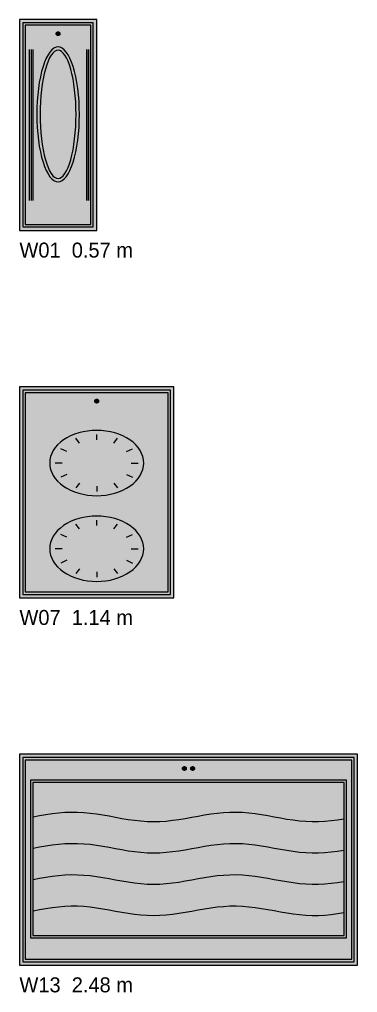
# Model space of a CAD drawing. Header units: metres. Extents: x 0 to 18.5, y -15.3 to 1.8.
# Drawn here: x 0 to 2.48, y -5.6 to 1.55 of the extents above; entities that cross this region are included whole.
import ezdxf

# ---------------------------------------------------------------- set-up
doc = ezdxf.new("R2010")
doc.units = ezdxf.units.M

# ---------------------------------------------------------------- blocks, each defined once
blk = doc.blocks.new('NC_N1_ELEV_W01')
at = {"true_color": 0xf6f5ef}
h = blk.add_hatch(color=256, dxfattribs=at)
h.dxf.hatch_style = 1
h.paths.add_polyline_path([(0.5677, 0), (0.5677, 1.55), (0, 1.55), (0, 0)])
h = blk.add_hatch(color=256, dxfattribs=at)
h.dxf.hatch_style = 1
h.paths.add_polyline_path([(0.5427, 0.025), (0.5427, 1.525), (0.025, 1.525), (0.025, 0.025)])
at = {"true_color": 0xa38246}
h = blk.add_hatch(color=256, dxfattribs=at)
h.dxf.hatch_style = 1
h.paths.add_polyline_path([(0.2979, 1.445), (0.2978, 1.4436), (0.2976, 1.4423), (0.2972, 1.4409), (0.2968, 1.4396), (0.2962, 1.4384), (0.2955, 1.4372), (0.2947, 1.4361), (0.2937, 1.4351), (0.2927, 1.4342), (0.2916, 1.4334), (0.2904, 1.4327), (0.2892, 1.4321), (0.2879, 1.4316), (0.2866, 1.4313), (0.2852, 1.4311), (0.2838, 1.431), (0.2825, 1.4311), (0.2811, 1.4313), (0.2798, 1.4316), (0.2785, 1.4321), (0.2773, 1.4327), (0.2761, 1.4334), (0.275, 1.4342), (0.274, 1.4351), (0.273, 1.4361), (0.2722, 1.4372), (0.2715, 1.4384), (0.2709, 1.4396), (0.2705, 1.4409), (0.2701, 1.4423), (0.2699, 1.4436), (0.2698, 1.445), (0.2699, 1.4464), (0.2701, 1.4477), (0.2705, 1.4491), (0.2709, 1.4504), (0.2715, 1.4516), (0.2722, 1.4528), (0.273, 1.4539), (0.274, 1.4549), (0.275, 1.4558), (0.2761, 1.4566), (0.2773, 1.4573), (0.2785, 1.4579), (0.2798, 1.4584), (0.2811, 1.4587), (0.2825, 1.4589), (0.2838, 1.459), (0.2852, 1.4589), (0.2866, 1.4587), (0.2879, 1.4584), (0.2892, 1.4579), (0.2904, 1.4573), (0.2916, 1.4566), (0.2927, 1.4558), (0.2937, 1.4549), (0.2947, 1.4539), (0.2955, 1.4528), (0.2962, 1.4516), (0.2968, 1.4504), (0.2972, 1.4491), (0.2976, 1.4477), (0.2978, 1.4464)])
at = {"true_color": 0xd2dee5}
h = blk.add_hatch(color=256, dxfattribs=at)
h.dxf.hatch_style = 1
h.paths.add_polyline_path([(0.4405, 0.8525), (0.4398, 0.9011), (0.4375, 0.9493), (0.4338, 0.9965), (0.4286, 1.0423), (0.422, 1.0863), (0.4141, 1.1281), (0.405, 1.1672), (0.3947, 1.2032), (0.3833, 1.2359), (0.3709, 1.2649), (0.3577, 1.2899), (0.3438, 1.3107), (0.3293, 1.3271), (0.3144, 1.339), (0.2992, 1.3461), (0.2838, 1.3485), (0.2685, 1.3461), (0.2533, 1.339), (0.2384, 1.3271), (0.2239, 1.3107), (0.21, 1.2899), (0.1968, 1.2649), (0.1844, 1.2359), (0.173, 1.2032), (0.1627, 1.1672), (0.1536, 1.1281), (0.1457, 1.0863), (0.1391, 1.0423), (0.1339, 0.9965), (0.1302, 0.9493), (0.1279, 0.9011), (0.1272, 0.8525), (0.1279, 0.8039), (0.1302, 0.7557), (0.1339, 0.7085), (0.1391, 0.6627), (0.1457, 0.6187), (0.1536, 0.5769), (0.1627, 0.5378), (0.173, 0.5018), (0.1844, 0.4691), (0.1968, 0.4401), (0.21, 0.4151), (0.2239, 0.3943), (0.2384, 0.3779), (0.2533, 0.366), (0.2685, 0.3589), (0.2838, 0.3565), (0.2992, 0.3589), (0.3144, 0.366), (0.3293, 0.3779), (0.3438, 0.3943), (0.3577, 0.4151), (0.3709, 0.4401), (0.3833, 0.4691), (0.3947, 0.5018), (0.405, 0.5378), (0.4141, 0.5769), (0.422, 0.6187), (0.4286, 0.6627), (0.4338, 0.7085), (0.4375, 0.7557), (0.4398, 0.8039)])
at = {"color": 0, "linetype": 'CONTINUOUS', "lineweight": -2, "true_color": 0xa38246}
for points in [[(0.5677, 0), (0.5677, 1.55), (0, 1.55), (0, 0)], [(0.5427, 0.025), (0.5427, 1.525), (0.025, 1.525), (0.025, 0.025)], [(0.5247, 0.043), (0.5247, 1.507), (0.043, 1.507), (0.043, 0.043)], [(0.4405, 0.8525), (0.4398, 0.9011), (0.4375, 0.9493), (0.4338, 0.9965), (0.4286, 1.0423), (0.422, 1.0863), (0.4141, 1.1281), (0.405, 1.1672), (0.3947, 1.2032), (0.3833, 1.2359), (0.3709, 1.2649), (0.3577, 1.2899), (0.3438, 1.3107), (0.3293, 1.3271), (0.3144, 1.339), (0.2992, 1.3461), (0.2838, 1.3485), (0.2685, 1.3461), (0.2533, 1.339), (0.2384, 1.3271), (0.2239, 1.3107), (0.21, 1.2899), (0.1968, 1.2649), (0.1844, 1.2359), (0.173, 1.2032), (0.1627, 1.1672), (0.1536, 1.1281), (0.1457, 1.0863), (0.1391, 1.0423), (0.1339, 0.9965), (0.1302, 0.9493), (0.1279, 0.9011), (0.1272, 0.8525), (0.1279, 0.8039), (0.1302, 0.7557), (0.1339, 0.7085), (0.1391, 0.6627), (0.1457, 0.6187), (0.1536, 0.5769), (0.1627, 0.5378), (0.173, 0.5018), (0.1844, 0.4691), (0.1968, 0.4401), (0.21, 0.4151), (0.2239, 0.3943), (0.2384, 0.3779), (0.2533, 0.366), (0.2685, 0.3589), (0.2838, 0.3565), (0.2992, 0.3589), (0.3144, 0.366), (0.3293, 0.3779), (0.3438, 0.3943), (0.3577, 0.4151), (0.3709, 0.4401), (0.3833, 0.4691), (0.3947, 0.5018), (0.405, 0.5378), (0.4141, 0.5769), (0.422, 0.6187), (0.4286, 0.6627), (0.4338, 0.7085), (0.4375, 0.7557), (0.4398, 0.8039)], [(0.4155, 0.8525), (0.4149, 0.8987), (0.413, 0.9444), (0.4099, 0.9892), (0.4055, 1.0327), (0.4, 1.0745), (0.3934, 1.1142), (0.3857, 1.1513), (0.377, 1.1855), (0.3674, 1.2166), (0.357, 1.2441), (0.3459, 1.2679), (0.3342, 1.2876), (0.3221, 1.3032), (0.3095, 1.3144), (0.2968, 1.3212), (0.2838, 1.3235), (0.2709, 1.3212), (0.2582, 1.3144), (0.2456, 1.3032), (0.2335, 1.2876), (0.2218, 1.2679), (0.2107, 1.2441), (0.2003, 1.2166), (0.1907, 1.1855), (0.182, 1.1513), (0.1743, 1.1142), (0.1677, 1.0745), (0.1622, 1.0327), (0.1578, 0.9892), (0.1547, 0.9444), (0.1528, 0.8987), (0.1522, 0.8525), (0.1528, 0.8063), (0.1547, 0.7606), (0.1578, 0.7158), (0.1622, 0.6723), (0.1677, 0.6305), (0.1743, 0.5908), (0.182, 0.5537), (0.1907, 0.5195), (0.2003, 0.4884), (0.2107, 0.4609), (0.2218, 0.4371), (0.2335, 0.4174), (0.2456, 0.4018), (0.2582, 0.3906), (0.2709, 0.3838), (0.2838, 0.3815), (0.2968, 0.3838), (0.3095, 0.3906), (0.3221, 0.4018), (0.3342, 0.4174), (0.3459, 0.4371), (0.357, 0.4609), (0.3674, 0.4884), (0.377, 0.5195), (0.3857, 0.5537), (0.3934, 0.5908), (0.4, 0.6305), (0.4055, 0.6723), (0.4099, 0.7158), (0.413, 0.7606), (0.4149, 0.8063)]]:
    blk.add_lwpolyline(points, close=True, dxfattribs=at)
at = {"color": 0, "linetype": 'CONTINUOUS', "lineweight": -2}
blk.add_lwpolyline([(0.2979, 1.445), (0.2978, 1.4436), (0.2976, 1.4423), (0.2972, 1.4409), (0.2968, 1.4396), (0.2962, 1.4384), (0.2955, 1.4372), (0.2947, 1.4361), (0.2937, 1.4351), (0.2927, 1.4342), (0.2916, 1.4334), (0.2904, 1.4327), (0.2892, 1.4321), (0.2879, 1.4316), (0.2866, 1.4313), (0.2852, 1.4311), (0.2838, 1.431), (0.2825, 1.4311), (0.2811, 1.4313), (0.2798, 1.4316), (0.2785, 1.4321), (0.2773, 1.4327), (0.2761, 1.4334), (0.275, 1.4342), (0.274, 1.4351), (0.273, 1.4361), (0.2722, 1.4372), (0.2715, 1.4384), (0.2709, 1.4396), (0.2705, 1.4409), (0.2701, 1.4423), (0.2699, 1.4436), (0.2698, 1.445), (0.2699, 1.4464), (0.2701, 1.4477), (0.2705, 1.4491), (0.2709, 1.4504), (0.2715, 1.4516), (0.2722, 1.4528), (0.273, 1.4539), (0.274, 1.4549), (0.275, 1.4558), (0.2761, 1.4566), (0.2773, 1.4573), (0.2785, 1.4579), (0.2798, 1.4584), (0.2811, 1.4587), (0.2825, 1.4589), (0.2838, 1.459), (0.2852, 1.4589), (0.2866, 1.4587), (0.2879, 1.4584), (0.2892, 1.4579), (0.2904, 1.4573), (0.2916, 1.4566), (0.2927, 1.4558), (0.2937, 1.4549), (0.2947, 1.4539), (0.2955, 1.4528), (0.2962, 1.4516), (0.2968, 1.4504), (0.2972, 1.4491), (0.2976, 1.4477), (0.2978, 1.4464)], close=True, dxfattribs=at)
at = {"color": 0, "linetype": 'CONTINUOUS', "lineweight": -2, "true_color": 0xa38246}
for points in [[(0.0738, 0.22), (0.0738, 1.33)], [(0.0878, 0.22), (0.0878, 1.33)], [(0.1018, 0.22), (0.1018, 1.33)], [(0.4939, 0.22), (0.4939, 1.33)], [(0.5079, 0.22), (0.5079, 1.33)], [(0.5219, 0.22), (0.5219, 1.33)]]:
    blk.add_lwpolyline(points, dxfattribs=at)
blk = doc.blocks.new('NC_N1_ELEV_W07')
at = {"true_color": 0xf6f5ef}
h = blk.add_hatch(color=256, dxfattribs=at)
h.dxf.hatch_style = 1
h.paths.add_polyline_path([(1.135, 0), (1.135, 1.55), (0, 1.55), (0, 0)])
h = blk.add_hatch(color=256, dxfattribs=at)
h.dxf.hatch_style = 1
h.paths.add_polyline_path([(1.11, 0.025), (1.11, 1.525), (0.025, 1.525), (0.025, 0.025)])
at = {"true_color": 0xa38246}
h = blk.add_hatch(color=256, dxfattribs=at)
h.dxf.hatch_style = 1
h.paths.add_polyline_path([(0.5815, 1.445), (0.5814, 1.4436), (0.5812, 1.4423), (0.5809, 1.4409), (0.5804, 1.4396), (0.5798, 1.4384), (0.5791, 1.4372), (0.5783, 1.4361), (0.5774, 1.4351), (0.5764, 1.4342), (0.5753, 1.4334), (0.5741, 1.4327), (0.5729, 1.4321), (0.5716, 1.4316), (0.5702, 1.4313), (0.5689, 1.4311), (0.5675, 1.431), (0.5661, 1.4311), (0.5648, 1.4313), (0.5634, 1.4316), (0.5621, 1.4321), (0.5609, 1.4327), (0.5597, 1.4334), (0.5586, 1.4342), (0.5576, 1.4351), (0.5567, 1.4361), (0.5559, 1.4372), (0.5552, 1.4384), (0.5546, 1.4396), (0.5541, 1.4409), (0.5538, 1.4423), (0.5536, 1.4436), (0.5535, 1.445), (0.5536, 1.4464), (0.5538, 1.4477), (0.5541, 1.4491), (0.5546, 1.4504), (0.5552, 1.4516), (0.5559, 1.4528), (0.5567, 1.4539), (0.5576, 1.4549), (0.5586, 1.4558), (0.5597, 1.4566), (0.5609, 1.4573), (0.5621, 1.4579), (0.5634, 1.4584), (0.5648, 1.4587), (0.5661, 1.4589), (0.5675, 1.459), (0.5689, 1.4589), (0.5702, 1.4587), (0.5716, 1.4584), (0.5729, 1.4579), (0.5741, 1.4573), (0.5753, 1.4566), (0.5764, 1.4558), (0.5774, 1.4549), (0.5783, 1.4539), (0.5791, 1.4528), (0.5798, 1.4516), (0.5804, 1.4504), (0.5809, 1.4491), (0.5812, 1.4477), (0.5814, 1.4464)])
at = {"true_color": 0xdde0e6}
h = blk.add_hatch(color=256, dxfattribs=at)
h.dxf.hatch_style = 1
h.paths.add_polyline_path([(0.9126, 0.99), (0.9109, 1.0135), (0.906, 1.0368), (0.8977, 1.0597), (0.8863, 1.0818), (0.8719, 1.1031), (0.8544, 1.1233), (0.8343, 1.1423), (0.8115, 1.1597), (0.7864, 1.1755), (0.7592, 1.1896), (0.7302, 1.2017), (0.6996, 1.2117), (0.6677, 1.2197), (0.6348, 1.2254), (0.6013, 1.2288), (0.5675, 1.23), (0.5337, 1.2288), (0.5002, 1.2254), (0.4673, 1.2197), (0.4354, 1.2117), (0.4048, 1.2017), (0.3758, 1.1896), (0.3486, 1.1755), (0.3235, 1.1597), (0.3007, 1.1423), (0.2806, 1.1233), (0.2631, 1.1031), (0.2487, 1.0818), (0.2373, 1.0597), (0.229, 1.0368), (0.2241, 1.0135), (0.2224, 0.99), (0.2241, 0.9665), (0.229, 0.9432), (0.2373, 0.9203), (0.2487, 0.8982), (0.2631, 0.8769), (0.2806, 0.8567), (0.3007, 0.8377), (0.3235, 0.8203), (0.3486, 0.8045), (0.3758, 0.7904), (0.4048, 0.7783), (0.4354, 0.7683), (0.4673, 0.7603), (0.5002, 0.7546), (0.5337, 0.7512), (0.5675, 0.75), (0.6013, 0.7512), (0.6348, 0.7546), (0.6677, 0.7603), (0.6996, 0.7683), (0.7302, 0.7783), (0.7592, 0.7904), (0.7864, 0.8045), (0.8115, 0.8203), (0.8343, 0.8377), (0.8544, 0.8567), (0.8719, 0.8769), (0.8863, 0.8982), (0.8977, 0.9203), (0.906, 0.9432), (0.9109, 0.9665)])
at = {"true_color": 0xd4e0e6}
h = blk.add_hatch(color=256, dxfattribs=at)
h.dxf.hatch_style = 1
h.paths.add_polyline_path([(0.9126, 0.36), (0.9109, 0.3835), (0.906, 0.4068), (0.8977, 0.4297), (0.8863, 0.4518), (0.8719, 0.4731), (0.8544, 0.4933), (0.8343, 0.5123), (0.8115, 0.5297), (0.7864, 0.5455), (0.7592, 0.5596), (0.7302, 0.5717), (0.6996, 0.5817), (0.6677, 0.5897), (0.6348, 0.5954), (0.6013, 0.5988), (0.5675, 0.6), (0.5337, 0.5988), (0.5002, 0.5954), (0.4673, 0.5897), (0.4354, 0.5817), (0.4048, 0.5717), (0.3758, 0.5596), (0.3486, 0.5455), (0.3235, 0.5297), (0.3007, 0.5123), (0.2806, 0.4933), (0.2631, 0.4731), (0.2487, 0.4518), (0.2373, 0.4297), (0.229, 0.4068), (0.2241, 0.3835), (0.2224, 0.36), (0.2241, 0.3365), (0.229, 0.3132), (0.2373, 0.2903), (0.2487, 0.2682), (0.2631, 0.2469), (0.2806, 0.2267), (0.3007, 0.2077), (0.3235, 0.1903), (0.3486, 0.1745), (0.3758, 0.1604), (0.4048, 0.1483), (0.4354, 0.1383), (0.4673, 0.1303), (0.5002, 0.1246), (0.5337, 0.1212), (0.5675, 0.12), (0.6013, 0.1212), (0.6348, 0.1246), (0.6677, 0.1303), (0.6996, 0.1383), (0.7302, 0.1483), (0.7592, 0.1604), (0.7864, 0.1745), (0.8115, 0.1903), (0.8343, 0.2077), (0.8544, 0.2267), (0.8719, 0.2469), (0.8863, 0.2682), (0.8977, 0.2903), (0.906, 0.3132), (0.9109, 0.3365)])
at = {"color": 0, "linetype": 'CONTINUOUS', "lineweight": -2, "true_color": 0xa38246}
for points in [[(1.135, 0), (1.135, 1.55), (0, 1.55), (0, 0)], [(1.11, 0.025), (1.11, 1.525), (0.025, 1.525), (0.025, 0.025)], [(1.092, 0.043), (1.092, 1.507), (0.043, 1.507), (0.043, 0.043)], [(0.9126, 0.99), (0.9109, 1.0135), (0.906, 1.0368), (0.8977, 1.0597), (0.8863, 1.0818), (0.8719, 1.1031), (0.8544, 1.1233), (0.8343, 1.1423), (0.8115, 1.1597), (0.7864, 1.1755), (0.7592, 1.1896), (0.7302, 1.2017), (0.6996, 1.2117), (0.6677, 1.2197), (0.6348, 1.2254), (0.6013, 1.2288), (0.5675, 1.23), (0.5337, 1.2288), (0.5002, 1.2254), (0.4673, 1.2197), (0.4354, 1.2117), (0.4048, 1.2017), (0.3758, 1.1896), (0.3486, 1.1755), (0.3235, 1.1597), (0.3007, 1.1423), (0.2806, 1.1233), (0.2631, 1.1031), (0.2487, 1.0818), (0.2373, 1.0597), (0.229, 1.0368), (0.2241, 1.0135), (0.2224, 0.99), (0.2241, 0.9665), (0.229, 0.9432), (0.2373, 0.9203), (0.2487, 0.8982), (0.2631, 0.8769), (0.2806, 0.8567), (0.3007, 0.8377), (0.3235, 0.8203), (0.3486, 0.8045), (0.3758, 0.7904), (0.4048, 0.7783), (0.4354, 0.7683), (0.4673, 0.7603), (0.5002, 0.7546), (0.5337, 0.7512), (0.5675, 0.75), (0.6013, 0.7512), (0.6348, 0.7546), (0.6677, 0.7603), (0.6996, 0.7683), (0.7302, 0.7783), (0.7592, 0.7904), (0.7864, 0.8045), (0.8115, 0.8203), (0.8343, 0.8377), (0.8544, 0.8567), (0.8719, 0.8769), (0.8863, 0.8982), (0.8977, 0.9203), (0.906, 0.9432), (0.9109, 0.9665)], [(0.9126, 0.36), (0.9109, 0.3835), (0.906, 0.4068), (0.8977, 0.4297), (0.8863, 0.4518), (0.8719, 0.4731), (0.8544, 0.4933), (0.8343, 0.5123), (0.8115, 0.5297), (0.7864, 0.5455), (0.7592, 0.5596), (0.7302, 0.5717), (0.6996, 0.5817), (0.6677, 0.5897), (0.6348, 0.5954), (0.6013, 0.5988), (0.5675, 0.6), (0.5337, 0.5988), (0.5002, 0.5954), (0.4673, 0.5897), (0.4354, 0.5817), (0.4048, 0.5717), (0.3758, 0.5596), (0.3486, 0.5455), (0.3235, 0.5297), (0.3007, 0.5123), (0.2806, 0.4933), (0.2631, 0.4731), (0.2487, 0.4518), (0.2373, 0.4297), (0.229, 0.4068), (0.2241, 0.3835), (0.2224, 0.36), (0.2241, 0.3365), (0.229, 0.3132), (0.2373, 0.2903), (0.2487, 0.2682), (0.2631, 0.2469), (0.2806, 0.2267), (0.3007, 0.2077), (0.3235, 0.1903), (0.3486, 0.1745), (0.3758, 0.1604), (0.4048, 0.1483), (0.4354, 0.1383), (0.4673, 0.1303), (0.5002, 0.1246), (0.5337, 0.1212), (0.5675, 0.12), (0.6013, 0.1212), (0.6348, 0.1246), (0.6677, 0.1303), (0.6996, 0.1383), (0.7302, 0.1483), (0.7592, 0.1604), (0.7864, 0.1745), (0.8115, 0.1903), (0.8343, 0.2077), (0.8544, 0.2267), (0.8719, 0.2469), (0.8863, 0.2682), (0.8977, 0.2903), (0.906, 0.3132), (0.9109, 0.3365)]]:
    blk.add_lwpolyline(points, close=True, dxfattribs=at)
at = {"color": 0, "linetype": 'CONTINUOUS', "lineweight": -2}
blk.add_lwpolyline([(0.5815, 1.445), (0.5814, 1.4436), (0.5812, 1.4423), (0.5809, 1.4409), (0.5804, 1.4396), (0.5798, 1.4384), (0.5791, 1.4372), (0.5783, 1.4361), (0.5774, 1.4351), (0.5764, 1.4342), (0.5753, 1.4334), (0.5741, 1.4327), (0.5729, 1.4321), (0.5716, 1.4316), (0.5702, 1.4313), (0.5689, 1.4311), (0.5675, 1.431), (0.5661, 1.4311), (0.5648, 1.4313), (0.5634, 1.4316), (0.5621, 1.4321), (0.5609, 1.4327), (0.5597, 1.4334), (0.5586, 1.4342), (0.5576, 1.4351), (0.5567, 1.4361), (0.5559, 1.4372), (0.5552, 1.4384), (0.5546, 1.4396), (0.5541, 1.4409), (0.5538, 1.4423), (0.5536, 1.4436), (0.5535, 1.445), (0.5536, 1.4464), (0.5538, 1.4477), (0.5541, 1.4491), (0.5546, 1.4504), (0.5552, 1.4516), (0.5559, 1.4528), (0.5567, 1.4539), (0.5576, 1.4549), (0.5586, 1.4558), (0.5597, 1.4566), (0.5609, 1.4573), (0.5621, 1.4579), (0.5634, 1.4584), (0.5648, 1.4587), (0.5661, 1.4589), (0.5675, 1.459), (0.5689, 1.4589), (0.5702, 1.4587), (0.5716, 1.4584), (0.5729, 1.4579), (0.5741, 1.4573), (0.5753, 1.4566), (0.5764, 1.4558), (0.5774, 1.4549), (0.5783, 1.4539), (0.5791, 1.4528), (0.5798, 1.4516), (0.5804, 1.4504), (0.5809, 1.4491), (0.5812, 1.4477), (0.5814, 1.4464)], close=True, dxfattribs=at)
at = {"color": 0, "linetype": 'CONTINUOUS', "lineweight": -2, "true_color": 0xa38246}
for points in [[(0.4406, 1.1372), (0.4152, 1.1719)], [(0.5675, 1.16), (0.5675, 1.2)], [(0.6944, 1.1372), (0.7197, 1.1719)], [(0.3477, 1.075), (0.3038, 1.095)], [(0.7873, 1.075), (0.8312, 1.095)], [(0.3137, 0.99), (0.263, 0.99)], [(0.8213, 0.99), (0.872, 0.99)], [(0.8213, 0.99), (0.872, 0.99)], [(0.3477, 0.905), (0.3038, 0.885)], [(0.7873, 0.905), (0.8312, 0.885)], [(0.4406, 0.8428), (0.4152, 0.8081)], [(0.5675, 0.82), (0.5675, 0.78)], [(0.6944, 0.8428), (0.7197, 0.8081)], [(0.4406, 0.5072), (0.4152, 0.5419)], [(0.5675, 0.53), (0.5675, 0.57)], [(0.6944, 0.5072), (0.7197, 0.5419)], [(0.3477, 0.445), (0.3038, 0.465)], [(0.7873, 0.445), (0.8312, 0.465)], [(0.3137, 0.36), (0.263, 0.36)], [(0.8213, 0.36), (0.872, 0.36)], [(0.8213, 0.36), (0.872, 0.36)], [(0.3477, 0.275), (0.3038, 0.255)], [(0.7873, 0.275), (0.8312, 0.255)], [(0.4406, 0.2128), (0.4152, 0.1781)], [(0.5675, 0.19), (0.5675, 0.15)], [(0.6944, 0.2128), (0.7197, 0.1781)]]:
    blk.add_lwpolyline(points, dxfattribs=at)
blk = doc.blocks.new('NC_N1_ELEV_W13')
at = {"true_color": 0xf6f5ef}
h = blk.add_hatch(color=256, dxfattribs=at)
h.dxf.hatch_style = 1
h.paths.add_polyline_path([(2.484, 0), (2.484, 1.55), (0, 1.55), (0, 0)])
h = blk.add_hatch(color=256, dxfattribs=at)
h.dxf.hatch_style = 1
h.paths.add_polyline_path([(2.459, 0.025), (2.459, 1.525), (0.025, 1.525), (0.025, 0.025)])
at = {"true_color": 0xa38246}
h = blk.add_hatch(color=256, dxfattribs=at)
h.dxf.hatch_style = 1
h.paths.add_polyline_path([(1.226, 1.445), (1.2259, 1.4436), (1.2257, 1.4423), (1.2254, 1.4409), (1.2249, 1.4396), (1.2243, 1.4384), (1.2236, 1.4372), (1.2228, 1.4361), (1.2219, 1.4351), (1.2209, 1.4342), (1.2198, 1.4334), (1.2186, 1.4327), (1.2174, 1.4321), (1.2161, 1.4316), (1.2147, 1.4313), (1.2134, 1.4311), (1.212, 1.431), (1.2106, 1.4311), (1.2093, 1.4313), (1.2079, 1.4316), (1.2066, 1.4321), (1.2054, 1.4327), (1.2042, 1.4334), (1.2031, 1.4342), (1.2021, 1.4351), (1.2012, 1.4361), (1.2004, 1.4372), (1.1997, 1.4384), (1.1991, 1.4396), (1.1986, 1.4409), (1.1983, 1.4423), (1.1981, 1.4436), (1.198, 1.445), (1.1981, 1.4464), (1.1983, 1.4477), (1.1986, 1.4491), (1.1991, 1.4504), (1.1997, 1.4516), (1.2004, 1.4528), (1.2012, 1.4539), (1.2021, 1.4549), (1.2031, 1.4558), (1.2042, 1.4566), (1.2054, 1.4573), (1.2066, 1.4579), (1.2079, 1.4584), (1.2093, 1.4587), (1.2106, 1.4589), (1.212, 1.459), (1.2134, 1.4589), (1.2147, 1.4587), (1.2161, 1.4584), (1.2174, 1.4579), (1.2186, 1.4573), (1.2198, 1.4566), (1.2209, 1.4558), (1.2219, 1.4549), (1.2228, 1.4539), (1.2236, 1.4528), (1.2243, 1.4516), (1.2249, 1.4504), (1.2254, 1.4491), (1.2257, 1.4477), (1.2259, 1.4464)])
h = blk.add_hatch(color=256, dxfattribs=at)
h.dxf.hatch_style = 1
h.paths.add_polyline_path([(1.286, 1.445), (1.2859, 1.4436), (1.2857, 1.4423), (1.2854, 1.4409), (1.2849, 1.4396), (1.2843, 1.4384), (1.2836, 1.4372), (1.2828, 1.4361), (1.2819, 1.4351), (1.2809, 1.4342), (1.2798, 1.4334), (1.2786, 1.4327), (1.2774, 1.4321), (1.2761, 1.4316), (1.2747, 1.4313), (1.2734, 1.4311), (1.272, 1.431), (1.2706, 1.4311), (1.2693, 1.4313), (1.2679, 1.4316), (1.2666, 1.4321), (1.2654, 1.4327), (1.2642, 1.4334), (1.2631, 1.4342), (1.2621, 1.4351), (1.2612, 1.4361), (1.2604, 1.4372), (1.2597, 1.4384), (1.2591, 1.4396), (1.2586, 1.4409), (1.2583, 1.4423), (1.2581, 1.4436), (1.258, 1.445), (1.2581, 1.4464), (1.2583, 1.4477), (1.2586, 1.4491), (1.2591, 1.4504), (1.2597, 1.4516), (1.2604, 1.4528), (1.2612, 1.4539), (1.2621, 1.4549), (1.2631, 1.4558), (1.2642, 1.4566), (1.2654, 1.4573), (1.2666, 1.4579), (1.2679, 1.4584), (1.2693, 1.4587), (1.2706, 1.4589), (1.272, 1.459), (1.2734, 1.4589), (1.2747, 1.4587), (1.2761, 1.4584), (1.2774, 1.4579), (1.2786, 1.4573), (1.2798, 1.4566), (1.2809, 1.4558), (1.2819, 1.4549), (1.2828, 1.4539), (1.2836, 1.4528), (1.2843, 1.4516), (1.2849, 1.4504), (1.2854, 1.4491), (1.2857, 1.4477), (1.2859, 1.4464)])
at = {"true_color": 0xf6f5ef}
h = blk.add_hatch(color=256, dxfattribs=at)
h.dxf.hatch_style = 1
h.paths.add_polyline_path([(2.404, 0.2), (2.404, 1.36), (0.08, 1.36), (0.08, 0.2)])
at = {"color": 0, "linetype": 'CONTINUOUS', "lineweight": -2, "true_color": 0xa38246}
for points in [[(2.484, 0), (2.484, 1.55), (0, 1.55), (0, 0)], [(2.459, 0.025), (2.459, 1.525), (0.025, 1.525), (0.025, 0.025)], [(2.441, 0.043), (2.441, 1.507), (0.043, 1.507), (0.043, 0.043)], [(2.404, 0.2), (2.404, 1.36), (0.08, 1.36), (0.08, 0.2)], [(2.386, 0.218), (2.386, 1.342), (0.098, 1.342), (0.098, 0.218)]]:
    blk.add_lwpolyline(points, close=True, dxfattribs=at)
at = {"color": 0, "linetype": 'CONTINUOUS', "lineweight": -2}
for points in [[(1.226, 1.445), (1.2259, 1.4436), (1.2257, 1.4423), (1.2254, 1.4409), (1.2249, 1.4396), (1.2243, 1.4384), (1.2236, 1.4372), (1.2228, 1.4361), (1.2219, 1.4351), (1.2209, 1.4342), (1.2198, 1.4334), (1.2186, 1.4327), (1.2174, 1.4321), (1.2161, 1.4316), (1.2147, 1.4313), (1.2134, 1.4311), (1.212, 1.431), (1.2106, 1.4311), (1.2093, 1.4313), (1.2079, 1.4316), (1.2066, 1.4321), (1.2054, 1.4327), (1.2042, 1.4334), (1.2031, 1.4342), (1.2021, 1.4351), (1.2012, 1.4361), (1.2004, 1.4372), (1.1997, 1.4384), (1.1991, 1.4396), (1.1986, 1.4409), (1.1983, 1.4423), (1.1981, 1.4436), (1.198, 1.445), (1.1981, 1.4464), (1.1983, 1.4477), (1.1986, 1.4491), (1.1991, 1.4504), (1.1997, 1.4516), (1.2004, 1.4528), (1.2012, 1.4539), (1.2021, 1.4549), (1.2031, 1.4558), (1.2042, 1.4566), (1.2054, 1.4573), (1.2066, 1.4579), (1.2079, 1.4584), (1.2093, 1.4587), (1.2106, 1.4589), (1.212, 1.459), (1.2134, 1.4589), (1.2147, 1.4587), (1.2161, 1.4584), (1.2174, 1.4579), (1.2186, 1.4573), (1.2198, 1.4566), (1.2209, 1.4558), (1.2219, 1.4549), (1.2228, 1.4539), (1.2236, 1.4528), (1.2243, 1.4516), (1.2249, 1.4504), (1.2254, 1.4491), (1.2257, 1.4477), (1.2259, 1.4464)], [(1.286, 1.445), (1.2859, 1.4436), (1.2857, 1.4423), (1.2854, 1.4409), (1.2849, 1.4396), (1.2843, 1.4384), (1.2836, 1.4372), (1.2828, 1.4361), (1.2819, 1.4351), (1.2809, 1.4342), (1.2798, 1.4334), (1.2786, 1.4327), (1.2774, 1.4321), (1.2761, 1.4316), (1.2747, 1.4313), (1.2734, 1.4311), (1.272, 1.431), (1.2706, 1.4311), (1.2693, 1.4313), (1.2679, 1.4316), (1.2666, 1.4321), (1.2654, 1.4327), (1.2642, 1.4334), (1.2631, 1.4342), (1.2621, 1.4351), (1.2612, 1.4361), (1.2604, 1.4372), (1.2597, 1.4384), (1.2591, 1.4396), (1.2586, 1.4409), (1.2583, 1.4423), (1.2581, 1.4436), (1.258, 1.445), (1.2581, 1.4464), (1.2583, 1.4477), (1.2586, 1.4491), (1.2591, 1.4504), (1.2597, 1.4516), (1.2604, 1.4528), (1.2612, 1.4539), (1.2621, 1.4549), (1.2631, 1.4558), (1.2642, 1.4566), (1.2654, 1.4573), (1.2666, 1.4579), (1.2679, 1.4584), (1.2693, 1.4587), (1.2706, 1.4589), (1.272, 1.459), (1.2734, 1.4589), (1.2747, 1.4587), (1.2761, 1.4584), (1.2774, 1.4579), (1.2786, 1.4573), (1.2798, 1.4566), (1.2809, 1.4558), (1.2819, 1.4549), (1.2828, 1.4539), (1.2836, 1.4528), (1.2843, 1.4516), (1.2849, 1.4504), (1.2854, 1.4491), (1.2857, 1.4477), (1.2859, 1.4464)]]:
    blk.add_lwpolyline(points, close=True, dxfattribs=at)
at = {"color": 0, "linetype": 'CONTINUOUS', "lineweight": -2, "true_color": 0x778fa0}
for points in [[(0.1, 1.09), (0.1466, 1.0986), (0.1932, 1.1066), (0.2398, 1.1137), (0.2864, 1.1193), (0.3331, 1.1231), (0.3797, 1.1249), (0.4263, 1.1245), (0.4729, 1.1221), (0.5195, 1.1177), (0.5661, 1.1116), (0.6127, 1.1041), (0.6593, 1.0959), (0.706, 1.0872), (0.7526, 1.0787), (0.7992, 1.071), (0.8458, 1.0643), (0.8924, 1.0593), (0.939, 1.0561), (0.9856, 1.055), (1.0322, 1.056), (1.0789, 1.0591), (1.1255, 1.0641), (1.1721, 1.0707), (1.2187, 1.0784), (1.2653, 1.0869), (1.3119, 1.0955), (1.3585, 1.1038), (1.4051, 1.1113), (1.4518, 1.1175), (1.4984, 1.1219), (1.545, 1.1245), (1.5916, 1.1249), (1.6382, 1.1232), (1.6848, 1.1195), (1.7314, 1.1139), (1.778, 1.1069), (1.8247, 1.0989), (1.8713, 1.0903), (1.9179, 1.0817), (1.9645, 1.0736), (2.0111, 1.0666), (2.0577, 1.0609), (2.1043, 1.057), (2.1509, 1.0552), (2.1976, 1.0554), (2.2442, 1.0578), (2.2908, 1.0621), (2.3374, 1.0682), (2.384, 1.0756)], [(0.1, 0.63), (0.1466, 0.6386), (0.1932, 0.6466), (0.2398, 0.6537), (0.2864, 0.6593), (0.3331, 0.6631), (0.3797, 0.6649), (0.4263, 0.6645), (0.4729, 0.6621), (0.5195, 0.6577), (0.5661, 0.6516), (0.6127, 0.6441), (0.6593, 0.6359), (0.706, 0.6272), (0.7526, 0.6187), (0.7992, 0.611), (0.8458, 0.6043), (0.8924, 0.5993), (0.939, 0.5961), (0.9856, 0.595), (1.0322, 0.596), (1.0789, 0.5991), (1.1255, 0.6041), (1.1721, 0.6107), (1.2187, 0.6184), (1.2653, 0.6269), (1.3119, 0.6355), (1.3585, 0.6438), (1.4051, 0.6513), (1.4518, 0.6575), (1.4984, 0.6619), (1.545, 0.6645), (1.5916, 0.6649), (1.6382, 0.6632), (1.6848, 0.6595), (1.7314, 0.6539), (1.778, 0.6469), (1.8247, 0.6389), (1.8713, 0.6303), (1.9179, 0.6217), (1.9645, 0.6136), (2.0111, 0.6066), (2.0577, 0.6009), (2.1043, 0.597), (2.1509, 0.5952), (2.1976, 0.5954), (2.2442, 0.5978), (2.2908, 0.6021), (2.3374, 0.6082), (2.384, 0.6156)]]:
    blk.add_lwpolyline(points, dxfattribs=at)
at = {"color": 0, "linetype": 'CONTINUOUS', "lineweight": -2, "true_color": 0xa38246}
for points in [[(0.1, 0.86), (0.1466, 0.8686), (0.1932, 0.8766), (0.2398, 0.8837), (0.2864, 0.8893), (0.3331, 0.8931), (0.3797, 0.8949), (0.4263, 0.8945), (0.4729, 0.8921), (0.5195, 0.8877), (0.5661, 0.8816), (0.6127, 0.8741), (0.6593, 0.8659), (0.706, 0.8572), (0.7526, 0.8487), (0.7992, 0.841), (0.8458, 0.8343), (0.8924, 0.8293), (0.939, 0.8261), (0.9856, 0.825), (1.0322, 0.826), (1.0789, 0.8291), (1.1255, 0.8341), (1.1721, 0.8407), (1.2187, 0.8484), (1.2653, 0.8569), (1.3119, 0.8655), (1.3585, 0.8738), (1.4051, 0.8813), (1.4518, 0.8875), (1.4984, 0.8919), (1.545, 0.8945), (1.5916, 0.8949), (1.6382, 0.8932), (1.6848, 0.8895), (1.7314, 0.8839), (1.778, 0.8769), (1.8247, 0.8689), (1.8713, 0.8603), (1.9179, 0.8517), (1.9645, 0.8436), (2.0111, 0.8366), (2.0577, 0.8309), (2.1043, 0.827), (2.1509, 0.8252), (2.1976, 0.8254), (2.2442, 0.8278), (2.2908, 0.8321), (2.3374, 0.8382), (2.384, 0.8456)], [(0.1, 0.4), (0.1466, 0.4086), (0.1932, 0.4166), (0.2398, 0.4237), (0.2864, 0.4293), (0.3331, 0.4331), (0.3797, 0.4349), (0.4263, 0.4345), (0.4729, 0.4321), (0.5195, 0.4277), (0.5661, 0.4216), (0.6127, 0.4141), (0.6593, 0.4059), (0.706, 0.3972), (0.7526, 0.3887), (0.7992, 0.381), (0.8458, 0.3743), (0.8924, 0.3693), (0.939, 0.3661), (0.9856, 0.365), (1.0322, 0.366), (1.0789, 0.3691), (1.1255, 0.3741), (1.1721, 0.3807), (1.2187, 0.3884), (1.2653, 0.3969), (1.3119, 0.4055), (1.3585, 0.4138), (1.4051, 0.4213), (1.4518, 0.4275), (1.4984, 0.4319), (1.545, 0.4345), (1.5916, 0.4349), (1.6382, 0.4332), (1.6848, 0.4295), (1.7314, 0.4239), (1.778, 0.4169), (1.8247, 0.4089), (1.8713, 0.4003), (1.9179, 0.3917), (1.9645, 0.3836), (2.0111, 0.3766), (2.0577, 0.3709), (2.1043, 0.367), (2.1509, 0.3652), (2.1976, 0.3654), (2.2442, 0.3678), (2.2908, 0.3721), (2.3374, 0.3782), (2.384, 0.3856)]]:
    blk.add_lwpolyline(points, dxfattribs=at)

msp = doc.modelspace()

# ---------------------------------------------------------------- block references
for name, p in [('NC_N1_ELEV_W01', (0, 0)), ('NC_N1_ELEV_W07', (0, -2.7)), ('NC_N1_ELEV_W13', (0, -5.4))]:
    msp.add_blockref(name, p)

# ---------------------------------------------------------------- texts
at = {"color": 0}
for s, p in [('W01  0.57 m', (0, -0.2)), ('W07  1.14 m', (0, -2.9)), ('W13  2.48 m', (0, -5.6))]:
    msp.add_text(s, height=0.11, dxfattribs=at).set_placement(p)

doc.saveas('drawing.dxf')
